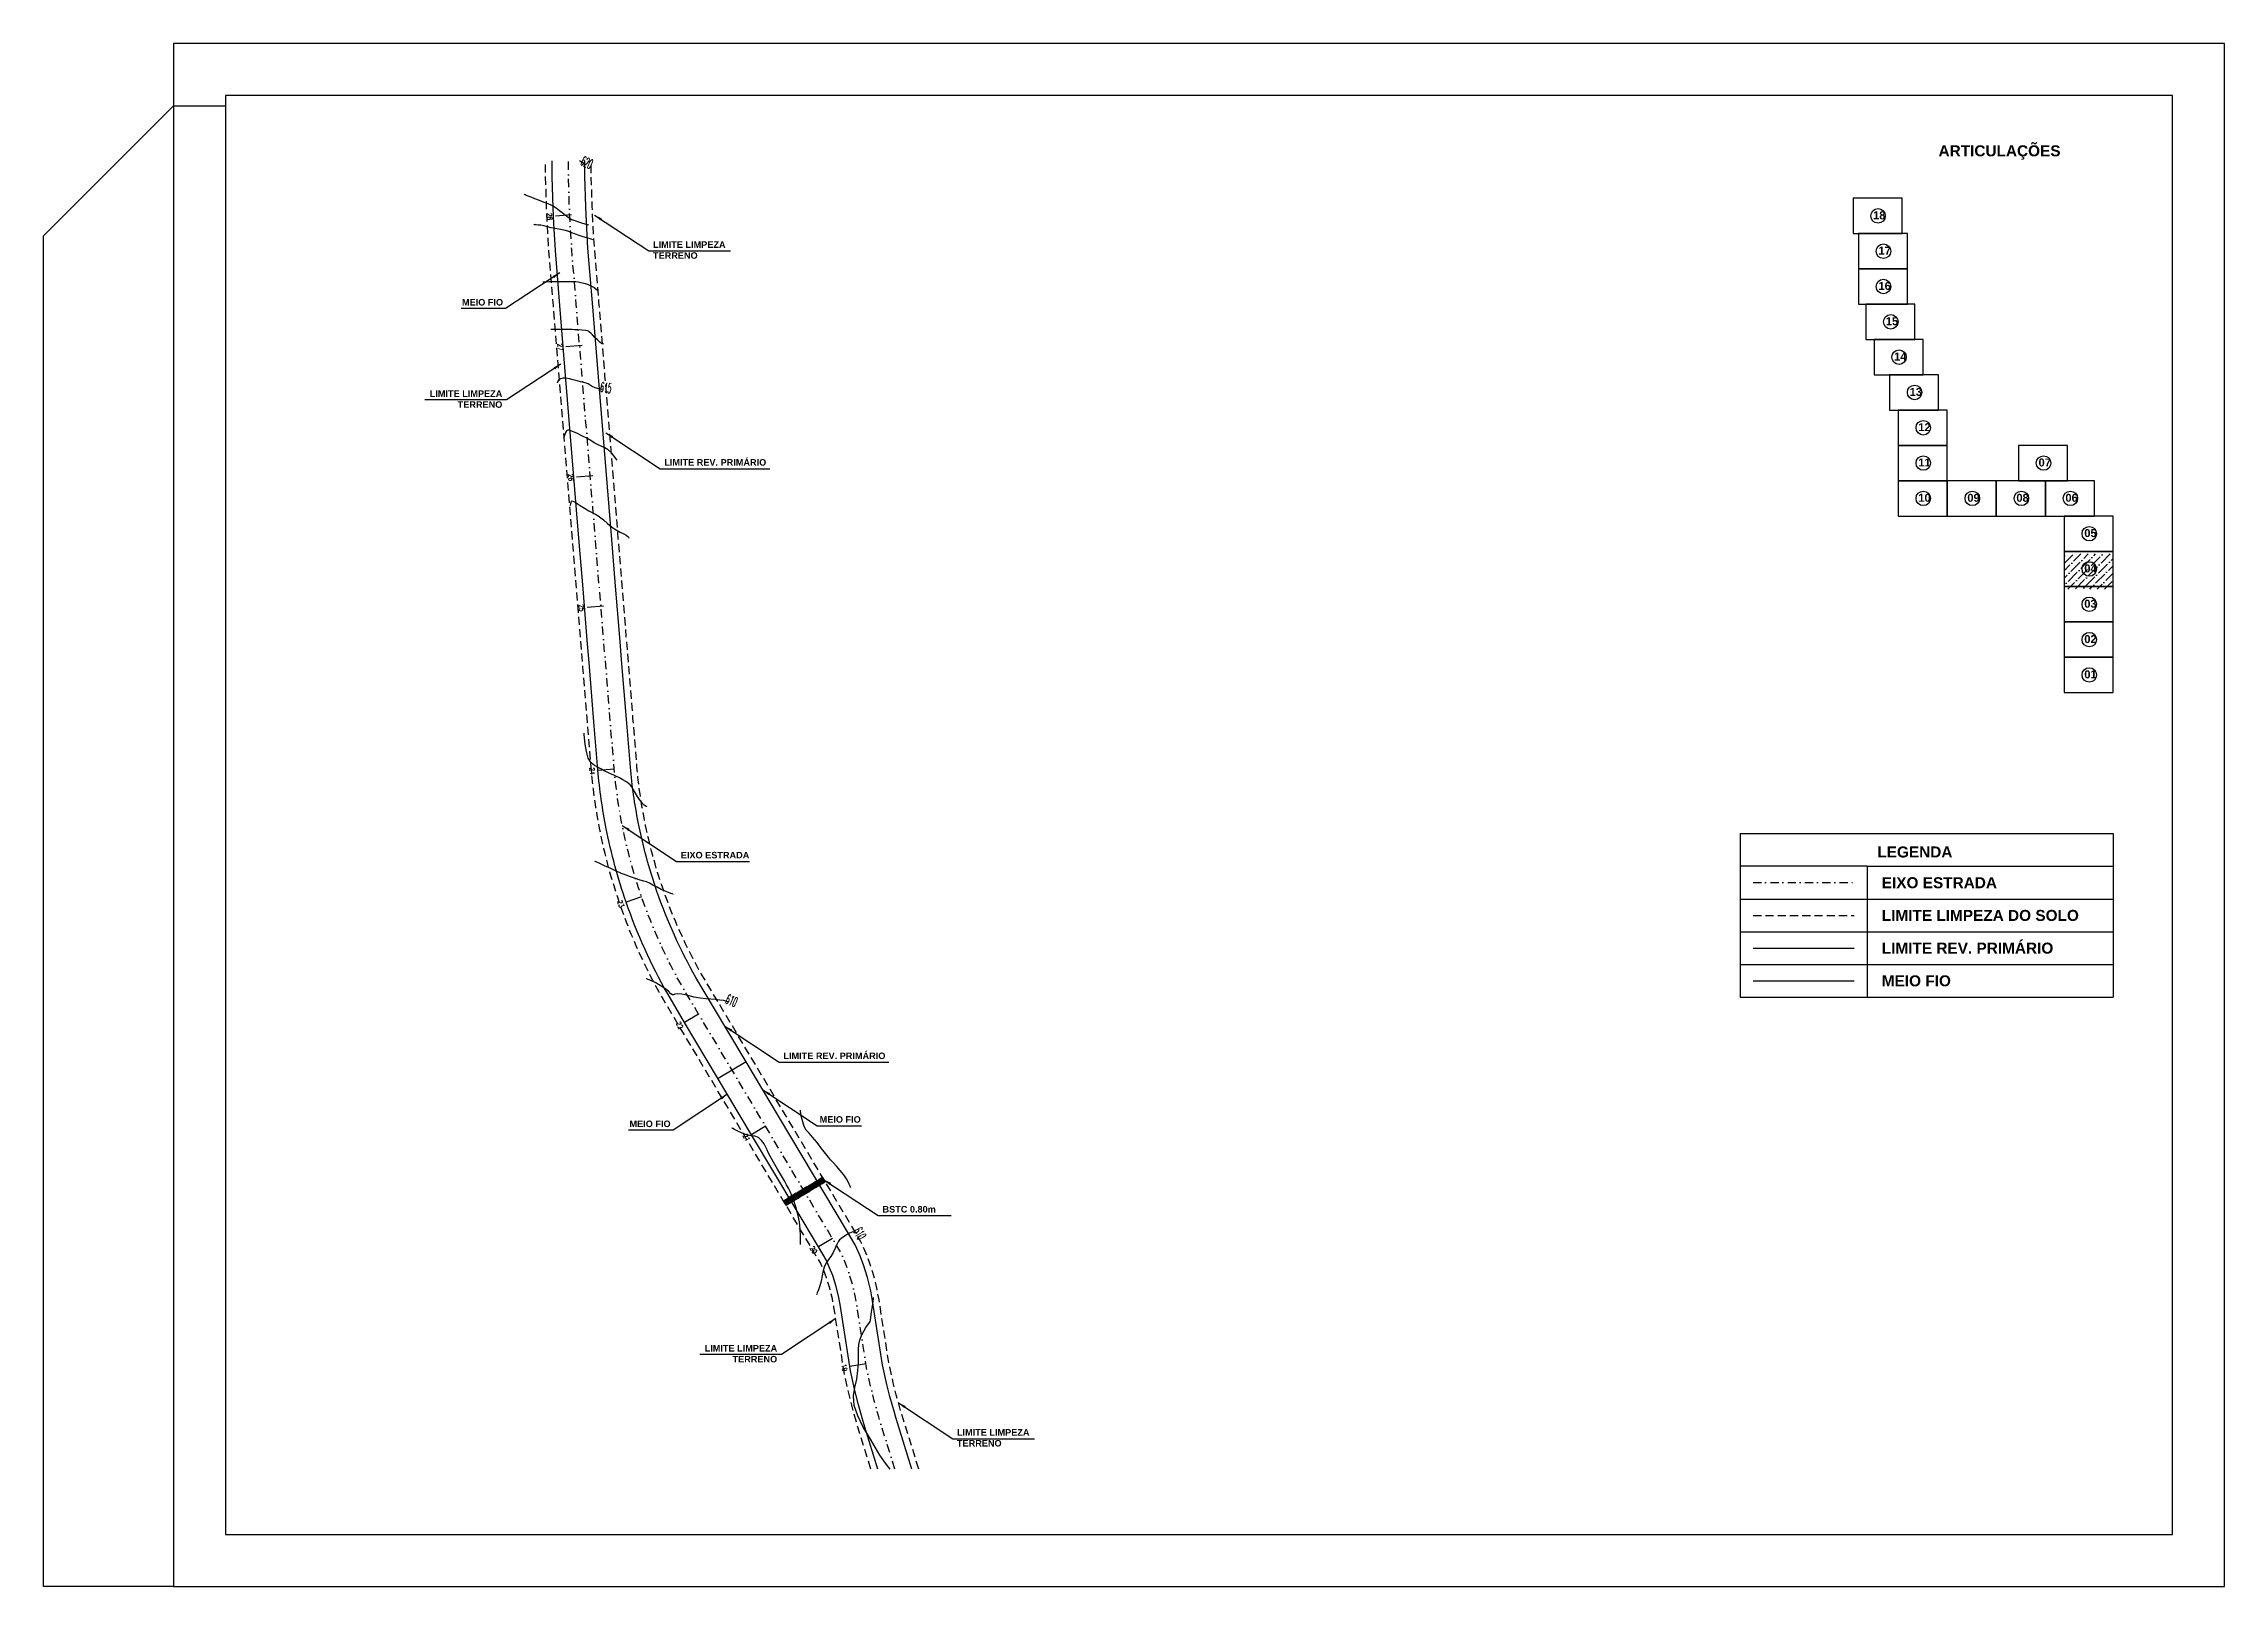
# Model space of a CAD drawing. Header units: millimetres. Extents: x 276147 to 291056, y 9594849 to 9609891.
# Drawn here: x 285743 to 286076.5, y 9595675 to 9595910.9 of the extents above; entities that cross this region are included whole.
import ezdxf
from ezdxf.enums import TextEntityAlignment as Align

# ---------------------------------------------------------------- set-up
doc = ezdxf.new("R2010")
doc.units = ezdxf.units.MM
doc.header["$LTSCALE"] = 10
for name, pattern in [('CONTINUO', [0]), ('DASHDOTX2', [50.8, 25.4, -12.7, 0, -12.7]), ('HIDDEN', [0.375, 0.25, -0.125])]:
    doc.linetypes.add(name, pattern=pattern)
for name, color, linetype in [('500-dim1', 6, 'Continuous'), ('CURVAS', 7, 'CONTINUO'), ('Curvas mestras', 30, 'Continuous'), ('Curvas simples', 9, 'Continuous'), ('Curvas texto', 2, 'Continuous'), ('TG', 7, 'CONTINUO'), ('Top_malha_coord', 8, 'Continuous')]:
    doc.layers.add(name, color=color, linetype=linetype)
doc.styles.add('r80', font='romans.shx')
doc.styles.add('ROMAND', font='romand', dxfattribs={"height": 0.2})
doc.styles.add('SIMPLEX', font='simplex', dxfattribs={"height": 0.2})
doc.styles.add('T7', font='arial.ttf')
doc.dimstyles.new('cadnorma_dim1', dxfattribs={"dimscale": 0, "dimtxt": 2, "dimasz": 1.199999999999999, "dimexe": 1, "dimexo": 2.5, "dimgap": 0.6, "dimtad": 1, "dimzin": 4, "dimdsep": 46, "dimtxsty": 'r80', "dimblk": 'ARCHTICK', "dimblk1": 'ARCHTICK', "dimblk2": 'ARCHTICK', "dimcen": -1, "dimdle": 1, "dimclrd": 1, "dimclre": 1, "dimclrt": 2, "dimaunit": 1, "dimazin": 0, "dimtfac": 1, "dimtix": 1, "dimtmove": 2, "dimatfit": 0, "dimfxl": 1, "dimarcsym": 0})

# ---------------------------------------------------------------- blocks, each defined once
blk = doc.blocks.new('_ArchTick')
at = {"color": 0, "linetype": 'ByBlock', "const_width": 0.15}
blk.add_lwpolyline([(-0.5, -0.5), (0.5, 0.5)], dxfattribs=at)
blk = doc.blocks.new('ASDF')
at = {"layer": 'Top_malha_coord', "color": 7}
for points in [[(288117.2770572668, 9595425.095165152), (288124.7770572668, 9595425.095165152), (288124.7770572668, 9595430.494073676), (288117.2770572668, 9595430.494073676)], [(288118.1013027223, 9595419.696256628), (288125.6013027224, 9595419.696256628), (288125.6013027224, 9595425.095165152), (288118.1013027223, 9595425.095165152)], [(288118.1013027223, 9595414.297348104), (288125.6013027224, 9595414.297348104), (288125.6013027224, 9595419.696256628), (288118.1013027223, 9595419.696256628)], [(288119.2235212072, 9595408.89843958), (288126.7235212072, 9595408.89843958), (288126.7235212072, 9595414.297348104), (288119.2235212072, 9595414.297348104)], [(288120.4897937645, 9595403.499531057), (288127.9897937645, 9595403.499531057), (288127.9897937645, 9595408.89843958), (288120.4897937645, 9595408.89843958)], [(288122.8676055573, 9595398.100622533), (288130.3676055573, 9595398.100622533), (288130.3676055573, 9595403.499531057), (288122.8676055573, 9595403.499531057)], [(288124.19609628, 9595392.701714007), (288131.69609628, 9595392.701714007), (288131.69609628, 9595398.100622533), (288124.19609628, 9595398.100622533)], [(288124.19609628, 9595387.302805483), (288131.69609628, 9595387.302805483), (288131.69609628, 9595392.701714007), (288124.19609628, 9595392.701714007)], [(288142.5888804331, 9595387.302805483), (288150.0888804331, 9595387.302805483), (288150.0888804331, 9595392.701714007), (288142.5888804331, 9595392.701714007)], [(288124.19609628, 9595381.90389696), (288131.69609628, 9595381.90389696), (288131.69609628, 9595387.302805483), (288124.19609628, 9595387.302805483)], [(288131.69609628, 9595381.90389696), (288139.19609628, 9595381.90389696), (288139.19609628, 9595387.302805483), (288131.69609628, 9595387.302805483)], [(288139.19609628, 9595381.90389696), (288146.69609628, 9595381.90389696), (288146.69609628, 9595387.302805483), (288139.19609628, 9595387.302805483)], [(288146.69609628, 9595381.90389696), (288154.19609628, 9595381.90389696), (288154.19609628, 9595387.302805483), (288146.69609628, 9595387.302805483)], [(288149.5854278603, 9595376.504988436), (288157.0854278603, 9595376.504988436), (288157.0854278603, 9595381.90389696), (288149.5854278603, 9595381.90389696)], [(288149.5854278603, 9595371.106079912), (288157.0854278603, 9595371.106079912), (288157.0854278603, 9595376.504988436), (288149.5854278603, 9595376.504988436)], [(288149.5854278603, 9595365.707171388), (288157.0854278603, 9595365.707171388), (288157.0854278603, 9595371.106079912), (288149.5854278603, 9595371.106079912)], [(288149.5854278603, 9595360.308262864), (288157.0854278603, 9595360.308262864), (288157.0854278603, 9595365.707171388), (288149.5854278603, 9595365.707171388)], [(288149.5854278603, 9595354.90935434), (288157.0854278603, 9595354.90935434), (288157.0854278603, 9595360.308262864), (288149.5854278603, 9595360.308262864)]]:
    blk.add_lwpolyline(points, close=True, dxfattribs=at)
for centre in [(288121.1075160061, 9595427.794619417), (288121.9317614617, 9595422.39571089), (288121.9317614617, 9595416.996802364), (288123.0539799466, 9595411.59789384), (288124.3202525039, 9595406.19898532), (288126.6980642967, 9595400.800076792), (288128.0265550194, 9595395.401168272), (288128.0265550194, 9595390.002259746), (288146.4193391725, 9595390.002259746), (288128.0265550194, 9595384.603351222), (288135.5265550194, 9595384.603351222), (288143.0265550194, 9595384.603351222), (288150.5265550194, 9595384.603351222), (288153.4158865996, 9595379.204442697), (288153.4158865996, 9595373.805534175), (288153.4158865996, 9595368.406625653), (288153.4158865996, 9595363.007717127), (288153.4158865996, 9595357.608808603)]:
    blk.add_circle(centre, 1.10921345708195, dxfattribs=at)
at = {"layer": 'Top_malha_coord', "color": 7, "char_height": 1.216883596980453, "attachment_point": 1, "style": 'T7'}
for s, insert in [('{\\fArial|b1|i0|c0|p34;18}', (288120.3443937709, 9595428.492702857)), ('{\\fArial|b1|i0|c0|p34;17}', (288121.1686392266, 9595423.093794333)), ('{\\fArial|b1|i0|c0|p34;16}', (288121.1686392266, 9595417.694885807)), ('{\\fArial|b1|i0|c0|p34;15}', (288122.2908577114, 9595412.295977283)), ('{\\fArial|b1|i0|c0|p34;14}', (288123.5571302687, 9595406.89706876)), ('{\\fArial|b1|i0|c0|p34;13}', (288125.9349420615, 9595401.498160236)), ('{\\fArial|b1|i0|c0|p34;12}', (288127.2634327842, 9595396.099251712)), ('{\\fArial|b1|i0|c0|p34;11}', (288127.2634327842, 9595390.700343188)), ('{\\fArial|b1|i0|c0|p34;07}', (288145.6562169372, 9595390.700343188)), ('{\\fArial|b1|i0|c0|p34;10}', (288127.2634327842, 9595385.301434664)), ('{\\fArial|b1|i0|c0|p34;09}', (288134.7634327842, 9595385.301434664)), ('{\\fArial|b1|i0|c0|p34;08}', (288142.2634327842, 9595385.301434664)), ('{\\fArial|b1|i0|c0|p34;06}', (288149.7634327842, 9595385.301434664)), ('{\\fArial|b1|i0|c0|p34;05}', (288152.6527643644, 9595379.902526142)), ('{\\fArial|b1|i0|c0|p34;04}', (288152.6527643644, 9595374.503617616)), ('{\\fArial|b1|i0|c0|p34;03}', (288152.6527643644, 9595369.104709093)), ('{\\fArial|b1|i0|c0|p34;02}', (288152.6527643644, 9595363.705800567)), ('{\\fArial|b1|i0|c0|p34;01}', (288152.6527643644, 9595358.306892043))]:
    blk.add_mtext_dynamic_manual_height_columns(s, width=9.05984542533406, gutter_width=12.5, heights=[0], dxfattribs=dict(at, insert=insert))

msp = doc.modelspace()

# ---------------------------------------------------------------- hatches: boundary and pattern name
at = {"layer": 'Top_malha_coord'}
h = msp.add_hatch(dxfattribs=at)
h.set_pattern_fill('ANSI36', color=8, scale=0.25)
h.set_pattern_definition([(45, (-2097.550440302643, 472.5667701140046), (0.4209495056751168, 1.54348152080876), [1.984375, -0.396875, 0, -0.396875])])
h.paths.add_polyline_path([(286059.5349875575, 9595832.875032978), (286052.0349875576, 9595832.875032978), (286052.0349875576, 9595827.476124454), (286059.5349875575, 9595827.476124454)])
h.paths.add_polyline_path([(286056.9746597541, 9595830.175578717, -1), (286054.7562328399, 9595830.175578717, -1)], flags=0)
h.paths.add_polyline_path([(286054.7267170852, 9595828.987326572), (286057.2260598618, 9595828.987326572), (286057.2260598618, 9595831.494970053), (286054.7267170852, 9595831.494970053)], flags=24)
h = msp.add_hatch(dxfattribs=at)
h.set_pattern_fill('ANSI36', scale=0.05)
h.set_pattern_definition([(45, (0, -15), (0.08418990113502337, 0.3086963041617522), [0.396875, -0.079375, 0, -0.079375])])
h.paths.add_polyline_path([(285856.5300884045, 9595733.268364448), (285856.1206128716, 9595733.955077354), (285862.1140652318, 9595737.545197384), (285862.5230563008, 9595736.859296953)])

# ---------------------------------------------------------------- linework, layer by layer
at = {"color": 8, "linetype": 'HIDDEN', "ltscale": 0.5}
msp.add_line((286004.4542974219, 9595777.616659164), (286019.8968725264, 9595777.616659164), dxfattribs=at)
at = {"color": 8, "linetype": 'HIDDEN', "ltscale": 0.5, "extrusion": (-0.0710087131260717, -0.0024250461213777, 0.9974727474028996), "flags": 128}
for points, elevation in [([(-9580344.88699653, 611680.7797094367), (-9580351.06410273, 611679.0776109536), (-9580351.940540139, 611678.8474245837), (-9580354.521286849, 611678.217479504), (-9580356.572422717, 611677.7836548586), (-9580359.827041754, 611677.1761560044), (-9580369.769294888, 611675.9638108514), (-9580371.079449609, 611675.7695456581), (-9580372.730148638, 611675.4236647942), (-9580374.343676174, 611674.9713930107), (-9580375.517656783, 611674.5670039254), (-9580376.647501543, 611674.1109875723), (-9580378.611454898, 611673.0262779582), (-9580396.118674815, 611663.3568805722), (-9580413.62589681, 611653.6874863252), (-9580418.070556978, 611651.2326553635, -0.0458766552068852), (-9580432.50647134, 611645.2736869088, -0.0345197727008055), (-9580443.956670651, 611642.5832727356, -0.0269527986705339), (-9580453.091229837, 611641.5940360676), (-9580460.46983636, 611641.2426301774), (-9580468.944321131, 611640.8390327132), (-9580472.987530816, 611640.64647375), (-9580480.867028266, 611640.2712136091), (-9580487.985311603, 611639.9322052575), (-9580492.96488849, 611639.695052834), (-9580512.942245191, 611638.7436307715), (-9580524.269269703, 611638.2041812106), (-9580532.70058007, 611637.8026399296), (-9580536.833784476, 611637.6926611704), (-9580539.256325485, 611637.6639897793), (-9580544.025302403, 611637.6880232003), (-9580546.46912328, 611637.7582617135)], -43396.59067126695), ([(-9580344.637310222, 611688.1093946013), (-9580352.883022511, 611685.8372933663), (-9580353.659715042, 611685.6333038587), (-9580356.075865604, 611685.0435357293), (-9580357.93907111, 611684.6494592192), (-9580360.893963166, 611684.0979066354), (-9580370.706454208, 611682.9013845001), (-9580372.311677286, 611682.6633675947), (-9580374.394431323, 611682.2269556556), (-9580376.429978963, 611681.656391632), (-9580377.969146632, 611681.1262102973), (-9580379.660622673, 611680.4435140949), (-9580381.995744608, 611679.1538046356), (-9580399.502963914, 611669.4844075798), (-9580417.010184757, 611659.8150139689), (-9580421.387740403, 611657.3972455236, -0.0456415959049977), (-9580434.573724646, 611651.9614715741, -0.0345197727042041), (-9580445.084115291, 611649.4918810321, -0.0268828100634898), (-9580453.447059732, 611648.5850236649), (-9580460.802833699, 611648.2347051755), (-9580469.2773188, 611647.8311076951), (-9580473.320530279, 611647.6385486458), (-9580481.20002502, 611647.2632886335), (-9580488.318309272, 611646.9242802396), (-9580493.297886163, 611646.6871278158), (-9580513.27524292, 611645.7357057504), (-9580524.602267295, 611645.1962561968), (-9580532.960204616, 611644.7982093068), (-9580536.96830943, 611644.691559272), (-9580539.280109521, 611644.6641985278), (-9580543.907094762, 611644.687516378), (-9580546.230802592, 611644.7543026896)], -43396.5906712669)]:
    msp.add_lwpolyline(points, format="xyb", dxfattribs=dict(at, elevation=elevation))
at = {"layer": '500-dim1', "ltscale": 0.1}
for points in [[(285762.8124201144, 9595675.018156448), (286076.5308316656, 9595675.018156448), (286076.5308316656, 9595910.902632983), (285762.8124201144, 9595910.902632983)], [(285770.7546583815, 9595682.960394716), (286068.5885933985, 9595682.960394716), (286068.5885933985, 9595902.960394716), (285770.7546583815, 9595902.960394716)]]:
    msp.add_lwpolyline(points, close=True, dxfattribs=at)
msp.add_lwpolyline([(285762.8124201144, 9595675.018156448), (285742.9568244466, 9595675.018156448), (285742.9568244466, 9595881.516351392), (285762.8124201144, 9595901.37194706), (285770.7546583815, 9595901.37194706)], dxfattribs=at)
at = {"layer": 'CURVAS', "color": 2, "linetype": 'CONTINUO'}
for points, elevation in [([(285826.0193626758, 9595892.318768755), (285826.0193626758, 9595892.318768755)], 184.0002069068141), ([(285829.3493269811, 9595857.858525977), (285829.3493269811, 9595857.858525977)], 179.0002069068141), ([(285848.2551738723, 9595764.154561484), (285848.2551738723, 9595764.154561484)], 174.0002069068141), ([(285867.5741226383, 9595728.600932786), (285867.5741226383, 9595728.600932786)], 174.0002069068141)]:
    msp.add_lwpolyline(points, dxfattribs=dict(at, elevation=elevation))
at = {"layer": 'Curvas mestras', "linetype": 'CONTINUO'}
for points, elevation in [([(285825.7551513327, 9595892.444918534), (285825.484532442, 9595892.600674324), (285825.054225606, 9595892.883299407), (285824.9460886203, 9595892.960394716)], 184.0002069068141), ([(285828.474586702, 9595857.994669203), (285827.8719899003, 9595858.113757476), (285827.3001373593, 9595858.27630987), (285826.8671818299, 9595858.477750408), (285826.5388527418, 9595858.685853433), (285826.2452782219, 9595858.861480847), (285825.9247574327, 9595858.979570424), (285825.5482964158, 9595859.071368864), (285825.0950797487, 9595859.182202924), (285824.5557816271, 9595859.342093004), (285823.9670593006, 9595859.519856507), (285823.377064932, 9595859.669006914), (285822.8310213409, 9595859.750285596), (285822.3624429028, 9595859.753353585), (285822.0019148668, 9595859.67510178), (285821.7688590857, 9595859.522196308), (285821.6380447122, 9595859.340403063), (285821.5730756235, 9595859.185264373), (285821.5419877666, 9595859.098500453), (285821.5305353348, 9595859.06653416), (285821.5288987358, 9595859.061967896)], 179.0002069068141), ([(285847.8314942337, 9595764.334032673), (285847.4709652984, 9595764.457623864), (285846.9943913448, 9595764.574819263), (285846.4083149113, 9595764.66350049), (285845.7351832437, 9595764.731231406), (285845.0014218402, 9595764.7929947), (285844.2255597912, 9595764.865028074), (285843.3945468485, 9595764.968591597), (285842.4874353643, 9595765.126200456), (285841.512350686, 9595765.34133781), (285840.5937016365, 9595765.541363603), (285839.8849662762, 9595765.63460816), (285839.487598234, 9595765.569568504), (285839.2949503219, 9595765.45540772), (285839.1483442868, 9595765.441459328), (285838.9106631801, 9595765.638566507), (285838.5310101926, 9595766.00361186), (285837.980046494, 9595766.454994053), (285837.2599402523, 9595766.91588718), (285836.4988996346, 9595767.3285849), (285835.856639355, 9595767.64016138), (285835.4528551731, 9595767.814842492), (285835.2471676928, 9595767.885457817), (285835.1591757982, 9595767.901990948), (285835.1198071082, 9595767.90632018), (285835.1053034997, 9595767.907914774), (285835.1032309412, 9595767.908142207)], 174.0002069068141), ([(285867.3624674045, 9595728.978068303), (285867.1345828828, 9595729.16750214), (285866.7576129959, 9595729.209488202), (285866.2159820936, 9595729.01601449), (285865.6133516713, 9595728.669870572), (285865.0831930913, 9595728.296547104), (285864.7220725655, 9595727.984567143), (285864.4789476567, 9595727.674573053), (285864.2658664762, 9595727.270237034), (285864.0114668571, 9595726.710198415), (285863.7107147194, 9595726.072959263), (285863.3751638244, 9595725.471989956), (285863.0209829001, 9595724.9825919), (285862.6828180706, 9595724.527403768), (285862.3999326325, 9595723.990897037), (285862.1967681633, 9595723.292522788), (285862.0384802519, 9595722.491649447), (285861.875398683, 9595721.682624506), (285861.6740442247, 9595720.951363152), (285861.4656853429, 9595720.350050157), (285861.2977772919, 9595719.922436433), (285861.2049850545, 9595719.692903427), (285861.1707987479, 9595719.608339023), (285861.1659148012, 9595719.596257985)], 174.0002069068141)]:
    msp.add_lwpolyline(points, dxfattribs=dict(at, elevation=elevation))
at = {"layer": 'Curvas simples', "linetype": 'CONTINUO'}
for points, elevation in [([(285826.3494166859, 9595883.123127216), (285825.4249143802, 9595883.420398906), (285824.8146786309, 9595883.616428912), (285824.2877402846, 9595883.785311857), (285823.9750699311, 9595883.885639777), (285823.8196869265, 9595883.939993612), (285823.7176243331, 9595883.98695386), (285823.5754786253, 9595884.065846207), (285823.3421025969, 9595884.218964644), (285822.9769145494, 9595884.489349118), (285822.464394241, 9595884.894757237), (285821.8892670389, 9595885.351815268), (285821.3613211956, 9595885.751871012), (285820.9519839649, 9595886.018240552), (285820.5792208056, 9595886.202125072), (285820.1226383839, 9595886.38669582), (285819.5009497764, 9595886.63331188), (285818.789304775, 9595886.916065386), (285818.1019645537, 9595887.18723576), (285817.5333890229, 9595887.408281237), (285817.0988429665, 9595887.577383237), (285816.7937917855, 9595887.70190076), (285816.6085215268, 9595887.789130956), (285816.5126001665, 9595887.846117547), (285816.4704144482, 9595887.879843604), (285816.4512825968, 9595887.897028057), (285816.4442345824, 9595887.903359957), (285816.4432278807, 9595887.90426464)], 183.0002069068141), ([(285826.9693223933, 9595880.926221907), (285826.6923502684, 9595881.014672576), (285826.4281996303, 9595881.09529346), (285826.0339094006, 9595881.21035282), (285825.5013552681, 9595881.36247251), (285824.8944049998, 9595881.545989687), (285824.2949247959, 9595881.753169546), (285823.7641521062, 9595881.97267032), (285823.2807921498, 9595882.178721292), (285822.8029197327, 9595882.341947984), (285822.2964344405, 9595882.445337234), (285821.7585338613, 9595882.52132928), (285821.1942386996, 9595882.614728866), (285820.6120061191, 9595882.755655663), (285820.0340366732, 9595882.91549433), (285819.4859695789, 9595883.050946208), (285818.9933722034, 9595883.130347276), (285818.581538105, 9595883.168567484), (285818.2756899871, 9595883.1921113), (285818.0904407828, 9595883.221617768), (285817.9979565212, 9595883.25425706), (285817.9597952323, 9595883.281331703), (285817.9430360562, 9595883.296385873), (285817.9368609019, 9595883.301932333), (285817.9359786439, 9595883.302723832)], 182.0002069068141), ([(285827.7641831085, 9595873.04147508), (285827.4181411346, 9595873.365170533), (285827.1150828636, 9595873.598174313), (285826.7008555823, 9595873.838899242), (285826.1841745934, 9595874.05025441), (285825.6338204321, 9595874.220451193), (285825.13359232, 9595874.344025277), (285824.7377297281, 9595874.41920552), (285824.3822501559, 9595874.458983572), (285823.9736117866, 9595874.480048232), (285823.4415196351, 9595874.495684452), (285822.8086623539, 9595874.505583303), (285822.1209697873, 9595874.50603565), (285821.4263215801, 9595874.49518556), (285820.7803804531, 9595874.478589663), (285820.2407550589, 9595874.463659227), (285819.8504454378, 9595874.456026556), (285819.5940177036, 9595874.454222148), (285819.4414259245, 9595874.455002956), (285819.3635339533, 9595874.455700522), (285819.3348371374, 9595874.455957653), (285819.3307378456, 9595874.45599407)], 181.0002069068141), ([(285828.6344019198, 9595864.95913424), (285828.4741791879, 9595864.991407083), (285828.3107385834, 9595865.072592717), (285828.0517339023, 9595865.26506432), (285827.6891730927, 9595865.596400997), (285827.2850886521, 9595865.995386476), (285826.9190172812, 9595866.366106367), (285826.6527456495, 9595866.633142244), (285826.4770481527, 9595866.803058878), (285826.3649474937, 9595866.90292022), (285826.2777710977, 9595866.958711997), (285826.1300806132, 9595866.992118483), (285825.8247445073, 9595867.023746507), (285825.3080872587, 9595867.068539888), (285824.7002591755, 9595867.118779063), (285824.1648680201, 9595867.161076268), (285823.8250733643, 9595867.185368262), (285823.6422491349, 9595867.194863005), (285823.5373230545, 9595867.196092747), (285823.4292985742, 9595867.19480812), (285823.2294812653, 9595867.19364434), (285822.8472538561, 9595867.194458866), (285822.2391820401, 9595867.198435873), (285821.5505556549, 9595867.204060227), (285820.9738489327, 9595867.209147403), (285820.6525447877, 9595867.21202357), (285820.534169761, 9595867.213083932), (285820.5172591848, 9595867.213235397)], 180.0002069068141), ([(285830.6900319276, 9595847.23087463), (285830.201233707, 9595847.892659886), (285829.8103719117, 9595848.347650593), (285829.333454745, 9595848.777657544), (285828.799399332, 9595849.101727365), (285828.242975134, 9595849.3536689), (285827.7004148975, 9595849.595978772), (285827.1901723669, 9595849.879341617), (285826.659597016, 9595850.207181787), (285826.0382591012, 9595850.57110966), (285825.2903899439, 9595850.95571976), (285824.518850847, 9595851.317559842), (285823.8611648479, 9595851.606158717), (285823.4184370389, 9595851.777531724), (285823.1461046383, 9595851.81362078), (285822.9631912395, 9595851.70284782), (285822.8045700552, 9595851.45225156), (285822.6685253774, 9595851.143333407), (285822.5691914596, 9595850.876205487), (285822.5155211883, 9595850.726416327), (285822.4957487684, 9595850.671230284), (285822.4929238377, 9595850.663346453)], 178.0002069068141), ([(285823.5533459867, 9595840.25816304), (285823.5923039421, 9595840.569075067), (285823.6352191806, 9595840.766381333), (285823.7074255998, 9595840.920576433), (285823.8269497006, 9595840.972315587), (285824.0467190029, 9595840.895204488), (285824.4283858997, 9595840.671082975), (285825.0042361706, 9595840.301533027), (285825.6890866064, 9595839.867100356), (285826.368389153, 9595839.468070624), (285826.9564636113, 9595839.170413312), (285827.4831098067, 9595838.902838336), (285828.0069933222, 9595838.559738673), (285828.575706896, 9595838.070760382), (285829.1925378848, 9595837.506553333), (285829.8496967148, 9595836.973019924), (285830.5288234689, 9595836.552170223), (285831.1692726764, 9595836.230434338), (285831.6998244383, 9595835.970349504), (285832.0678575519, 9595835.743160544), (285832.2951267516, 9595835.554926632), (285832.4219802805, 9595835.420413092), (285832.4853821191, 9595835.348121747), (285832.5087406636, 9595835.321487354), (285832.5120772811, 9595835.31768348)], 177.0002069068141), ([(285835.224483505, 9595794.296607066), (285835.1860738681, 9595794.274522908), (285835.1453360413, 9595794.271163356), (285835.0787238242, 9595794.291188205), (285834.9782953035, 9595794.350398447), (285834.8348696927, 9595794.466965642), (285834.638955904, 9595794.659655567), (285834.3865282136, 9595794.943275018), (285834.0954227688, 9595795.316807887), (285833.7889399776, 9595795.77527822), (285833.4873785631, 9595796.301353952), (285833.1990263328, 9595796.82826806), (285832.929169409, 9595797.276897438), (285832.6735764552, 9595797.593963487), (285832.3899457216, 9595797.829578793), (285832.0264570046, 9595798.059700556), (285831.5524146218, 9595798.338993823), (285831.0216171249, 9595798.63694734), (285830.5089875861, 9595798.901757684), (285830.0684862366, 9595799.098703152), (285829.6702331874, 9595799.261399668), (285829.263385925, 9595799.44054686), (285828.8076948543, 9595799.673817867), (285828.305275437, 9595799.946774533), (285827.7688318585, 9595800.23195066), (285827.2181924936, 9595800.529991616), (285826.7016672137, 9595800.953996688), (285826.2746869888, 9595801.645176087), (285825.9780999235, 9595802.671026744), (285825.7944152505, 9595803.804198464), (285825.6915595567, 9595804.743629808), (285825.6400955982, 9595805.265922392), (285825.6211356445, 9595805.458346723), (285825.6184270329, 9595805.485835483)], 176.0002069068141), ([(285839.2759424707, 9595780.899683775), (285839.2247300049, 9595780.876659503), (285839.1257130311, 9595780.887494303), (285838.9069505665, 9595780.95004694), (285838.5306684662, 9595781.088103568), (285838.0233494971, 9595781.301168086), (285837.4275427058, 9595781.582669605), (285836.7889780424, 9595781.917189432), (285836.1661305012, 9595782.253911337), (285835.6206563044, 9595782.533174256), (285835.1833037241, 9595782.717064528), (285834.7611794707, 9595782.85467921), (285834.2304826305, 9595783.016865732), (285833.5166517106, 9595783.2519879), (285832.742081388, 9595783.518461093), (285832.0784064304, 9595783.752213983), (285831.65478275, 9595783.90448219), (285831.4304500952, 9595783.98771309), (285831.3221661596, 9595784.02965935), (285831.2352863735, 9595784.065146817), (285831.0295420006, 9595784.157284623), (285830.5532592759, 9595784.376257403), (285829.7274899216, 9595784.758469654), (285828.7641825111, 9595785.205213893), (285827.9480104373, 9595785.584005594), (285827.4922121506, 9595785.795577897), (285827.3242863497, 9595785.873525493), (285827.3002967921, 9595785.884660738)], 175.0002069068141), ([(285866.4192277951, 9595736.021753907), (285866.3495919081, 9595736.158856656), (285866.2790777051, 9595736.3036191), (285866.1680208597, 9595736.539511703), (285866.0009256754, 9595736.888061702), (285865.7426019917, 9595737.350465994), (285865.3529392123, 9595737.922835784), (285864.8182441472, 9595738.585216172), (285864.2305005457, 9595739.253372047), (285863.708111442, 9595739.827000987), (285863.3269926385, 9595740.250421828), (285862.9931035066, 9595740.646434177), (285862.5699170703, 9595741.182457805), (285861.964740102, 9595741.965836566), (285861.2602268412, 9595742.863614388), (285860.5828652751, 9595743.682759296), (285860.0339964501, 9595744.289056296), (285859.6143694532, 9595744.783556737), (285859.2995813527, 9595745.326128524), (285859.0676050259, 9595746.021188524), (285858.9059045679, 9595746.751340805), (285858.8043159068, 9595747.343738843), (285858.7515940036, 9595747.671596967), (285858.7321694818, 9595747.792387033), (285858.7293950869, 9595747.80964241)], 173.0002069068141), ([(285858.7149014786, 9595727.285502436), (285858.7338170158, 9595728.60435512), (285858.7008331873, 9595729.609847797), (285858.5794345831, 9595730.753872152), (285858.3397835291, 9595731.9215512), (285858.0249076917, 9595733.02669311), (285857.6960457806, 9595733.990272632), (285857.4012534072, 9595734.75759016), (285857.1358350572, 9595735.371224487), (285856.881909137, 9595735.898080392), (285856.6149823534, 9595736.410913307), (285856.2841129439, 9595737.005893596), (285855.8317488766, 9595737.785046156), (285855.2344033796, 9595738.796105107), (285854.6048571352, 9595739.869635737), (285854.0899546408, 9595740.781917723), (285853.7901848099, 9595741.377668006), (285853.6206031266, 9595741.77537984), (285853.4499068347, 9595742.161987044), (285853.1722839636, 9595742.66899314), (285852.7838827193, 9595743.206171757), (285852.3063430866, 9595743.627866147), (285851.7586387757, 9595743.836736893), (285851.1490892017, 9595743.928720953), (285850.48334783, 9595744.048075603), (285849.7831504057, 9595744.297357865), (285849.1345681907, 9595744.612327004), (285848.6397521808, 9595744.887046333), (285848.369614008, 9595745.041355353), (285848.2700886264, 9595745.098206555), (285848.255871629, 9595745.106328633)], 173.0002069068141), ([(285872.4375479697, 9595692.960394716), (285872.2602234406, 9595693.170375695), (285871.5814524061, 9595694.059838612), (285870.8911884591, 9595695.095649356), (285870.1383011812, 9595696.323165223), (285869.2856138468, 9595697.755665336), (285868.3393462376, 9595699.379724773), (285867.4793137604, 9595701.075107545), (285866.9287319617, 9595702.694879267), (285866.8355081278, 9595704.132013453), (285867.046313807, 9595705.439136572), (285867.3325153788, 9595706.708783673), (285867.5117246391, 9595708.0013814), (285867.5865534151, 9595709.248906735), (285867.6058577405, 9595710.351226408), (285867.6184422817, 9595711.240783384), (285867.6728853631, 9595711.980328003), (285867.8177109585, 9595712.665187193), (285868.0811090303, 9595713.362146417), (285868.4099288798, 9595714.02381076), (285868.7306886684, 9595714.574242523), (285868.9840001064, 9595714.958517686), (285869.1668677624, 9595715.20576284), (285869.2903917411, 9595715.366118053), (285869.368943591, 9595715.503655484), (285869.4299921157, 9595715.738179527), (285869.5042735856, 9595716.203427143), (285869.612052705, 9595716.968896564), (285869.7316907904, 9595717.847131047), (285869.8310743916, 9595718.586433483), (285869.8863511932, 9595718.998762077), (285869.9067167739, 9595719.150671823), (285869.9096258584, 9595719.172373246)], 175.0002069068141)]:
    msp.add_lwpolyline(points, dxfattribs=dict(at, elevation=elevation))
at = {"layer": 'TG', "color": 1, "linetype": 'DASHDOTX2', "ltscale": 0.005}
msp.add_line((286004.4542974219, 9595782.616659166), (286019.8968725264, 9595782.616659166), dxfattribs=at)
at = {"layer": 'TG', "color": 8, "linetype": 'CONTINUO'}
msp.add_line((286004.4542974219, 9595772.616659164), (286019.8968725264, 9595772.616659164), dxfattribs=at)
at = {"layer": 'TG', "color": 4, "linetype": 'CONTINUO'}
msp.add_line((286004.4542974219, 9595767.616659164), (286019.8968725264, 9595767.616659164), dxfattribs=at)
at = {"layer": 'TG', "color": 4, "linetype": 'CONTINUO', "extrusion": (-0.0710087131260717, -0.0024250461213777, 0.9974727474028996), "elevation": -43396.590671267}
msp.add_lwpolyline([(-9580344.851327052, 611681.8268073362), (-9580351.323948411, 611680.0432798698), (-9580352.186136547, 611679.8168359089), (-9580354.743369516, 611679.1926303922), (-9580356.767658196, 611678.7644840524), (-9580359.979459096, 611678.1649775229), (-9580369.903174793, 611676.9548928014), (-9580371.255482137, 611676.7543773638), (-9580372.967903309, 611676.3955634887), (-9580374.641719436, 611675.926392814), (-9580375.867869606, 611675.5040334077), (-9580377.07794743, 611675.0156342176), (-9580379.094924856, 611673.9016389115), (-9580396.60214468, 611664.2322415732), (-9580414.109366506, 611654.5628474167), (-9580418.544613607, 611652.1132153969, -0.0458448772324943), (-9580432.801793234, 611646.229084719, -0.0345197726982428), (-9580444.11773417, 611643.5702167784, -0.0269433368706836), (-9580453.142003732, 611642.5927513888), (-9580460.517407412, 611642.2414980337), (-9580468.991892226, 611641.8379005681), (-9580473.035102163, 611641.6453415923), (-9580480.914599223, 611641.2700814697), (-9580488.032882703, 611640.9310731121), (-9580493.012459591, 611640.6939206889), (-9580512.989816291, 611639.7424986258), (-9580524.316840788, 611639.2030490658), (-9580532.737669291, 611638.8020069833), (-9580536.853002334, 611638.692503756), (-9580539.259723203, 611638.664019601), (-9580544.008415602, 611638.6879507967), (-9580546.435077474, 611638.7576961386)], format="xyb", dxfattribs=at)
at = {"layer": 'TG', "color": 1, "linetype": 'DASHDOTX2', "ltscale": 0.005, "extrusion": (-0.0710087131260717, -0.0024250461213777, 0.9974727474028996), "elevation": -43396.59067126689, "flags": 128}
msp.add_lwpolyline([(-9580344.762122575, 611684.4454562485), (-9580351.973562619, 611682.458347866), (-9580352.800127584, 611682.2412599261), (-9580355.29857621, 611681.6314033205), (-9580357.25574691, 611681.2174527434), (-9580360.36050245, 611680.6379270253), (-9580370.237874549, 611679.4334933797), (-9580371.695563437, 611679.2173523306), (-9580373.562289976, 611678.8262059299), (-9580375.386827566, 611678.3147880258), (-9580376.743401708, 611677.8475028157), (-9580378.154062109, 611677.2781465384), (-9580380.303599747, 611676.0909370001), (-9580397.810819356, 611666.4215397816), (-9580415.318040773, 611656.7521458509), (-9580419.729507852, 611654.315647778, -0.0457628980803069), (-9580433.540097987, 611648.6184749461, -0.0345197727024596), (-9580444.52039296, 611646.038472589, -0.0269187616342463), (-9580453.268968645, 611645.0904339593), (-9580460.636335023, 611644.7395633805), (-9580469.11081996, 611644.3359659078), (-9580473.154030547, 611644.1434069027), (-9580481.033526633, 611643.7681468251), (-9580488.151810437, 611643.4291384522), (-9580493.13138732, 611643.191986029), (-9580513.10874405, 611642.2405639649), (-9580524.435768498, 611641.701114407), (-9580532.830392338, 611641.3013203213), (-9580536.901046956, 611641.1930059254), (-9580539.268217498, 611641.1649898576), (-9580543.966198578, 611641.1886654928), (-9580546.34993245, 611641.2571770301)], format="xyb", dxfattribs=at)
at = {"layer": 'TG', "color": 8, "linetype": 'CONTINUO', "extrusion": (-0.0710087131260717, -0.0024250461213777, 0.9974727474028996), "elevation": -43396.59067126692}
msp.add_lwpolyline([(-9580407.773105014, 611663.7743494717), (-9580416.526715055, 611658.9396528768), (-9580420.914035719, 611656.5164911108, -0.0456770719318694), (-9580434.278402746, 611651.0060737649, -0.0345197727012791), (-9580444.923051767, 611648.5049369893, -0.0268933730705194), (-9580453.39616612, 611647.5863140454), (-9580460.755262645, 611647.235837318), (-9580469.229747701, 611646.8322398404), (-9580473.272958936, 611646.6396808036), (-9580481.15245405, 611646.2644207726), (-9580488.270738179, 611645.9254123849), (-9580493.250315068, 611645.688259961), (-9580513.227671813, 611644.7368378959), (-9580524.554696213, 611644.1973883413), (-9580532.923115397, 611643.7988422523), (-9580536.949091587, 611643.6917166862), (-9580539.276711803, 611643.6641687067), (-9580543.923981564, 611643.6875887816), (-9580546.264848402, 611643.7548682649)], format="xyb", dxfattribs=at)
at = {"layer": 'TG', "color": 3, "linetype": 'CONTINUO', "extrusion": (-0.0710087131260717, -0.0024250461213777, 0.9974727474028996)}
for points, elevation in [([(-9580538.083444787, 611641.4638398851), (-9580537.99417346, 611638.9654346938)], -43396.60279649746), ([(-9580518.105830802, 611642.4098944156), (-9580517.986903433, 611639.9127250931)], -43396.60279649745), ([(-9580498.128474072, 611643.3613162901), (-9580498.0095457, 611640.8641469154)], -43396.60279649747), ([(-9580478.151117338, 611644.3127381654), (-9580478.032188963, 611641.8155687896)], -43396.60279649746), ([(-9580453.17677428, 611645.0945851661), (-9580453.038724257, 611642.5983998638)], -43396.5906712669), ([(-9580433.540097987, 611648.6175792435), (-9580432.801792765, 611646.2290849878)], -43396.59067126687), ([(-9580415.318038844, 611656.7512466506), (-9580414.109364474, 611654.5628437159)], -43396.59067126687), ([(-9580407.773105014, 611663.77434947), (-9580405.355754733, 611659.3975430402)], -43396.59067126689), ([(-9580397.810819266, 611666.4206439111), (-9580396.602144836, 611664.232241976)], -43396.5906712669), ([(-9580380.30359968, 611676.0900411719), (-9580379.094924256, 611673.9016391836)], -43396.59067126687), ([(-9580360.997229578, 611680.5775434184), (-9580360.639859376, 611678.1032187995)], -43396.59067126689)]:
    msp.add_lwpolyline(points, dxfattribs=dict(at, elevation=elevation))
at = {"layer": 'TG', "color": 1, "linetype": 'CONTINUO', "elevation": 170.5346790273615, "flags": 128}
msp.add_lwpolyline([(285830.2276640577, 9595800.0641683), (285830.2276636822, 9595800.064168558)], dxfattribs=at)
at = {"layer": 'TG', "color": 4, "linetype": 'CONTINUO', "extrusion": (-0.0710087131260717, -0.0024250461213777, 0.9974727474028996), "elevation": -43396.59067126694}
msp.add_lwpolyline([(-9580344.6729797, 611687.0622967386), (-9580352.623176828, 611684.8716244499), (-9580353.414118635, 611684.6638925342), (-9580355.853782926, 611684.0683848398), (-9580357.743835622, 611683.6686300251), (-9580360.741545817, 611683.1090851164), (-9580370.572574303, 611681.9103025504), (-9580372.135644758, 611681.6785358898), (-9580374.156676661, 611681.2550569613), (-9580376.131935706, 611680.7013918293), (-9580377.618933797, 611680.189180816), (-9580379.230176803, 611679.5388674496), (-9580381.512274647, 611678.278443682), (-9580399.01949404, 611668.609046579), (-9580407.773105014, 611663.7743494707)], dxfattribs=at)
at = {"layer": 'TG', "color": 5, "linetype": 'HIDDEN', "ltscale": 0.25, "extrusion": (-0.0710087131260717, -0.0024250461213777, 0.9974727474028996)}
for points, elevation in [([(-9580389.69892209, 611674.8992690528), (-9580386.314630764, 611668.771743273)], -43396.59067126686), ([(-9580388.998633428, 611675.2860452053), (-9580385.614342099, 611669.1585194255)], -43396.59067126687)]:
    msp.add_lwpolyline(points, dxfattribs=dict(at, elevation=elevation))
at = {"layer": 'Top_malha_coord', "color": 7}
for p, q in [((286002.4542974219, 9595790.116659164), (286002.4542974219, 9595780.116659166)), ((286002.4542974219, 9595790.116659164), (286059.5349875575, 9595790.116659164)), ((286059.5349875575, 9595790.116659164), (286059.5349875575, 9595765.116659163)), ((286021.8968725264, 9595785.116659164), (286002.4542974219, 9595785.116659164)), ((286021.8968725264, 9595785.116659164), (286059.5349875575, 9595785.116659164)), ((286021.8968725264, 9595785.116659164), (286021.8968725264, 9595765.116659166)), ((286002.4542974219, 9595780.116659166), (286059.5349875575, 9595780.116659166)), ((286002.4542974219, 9595780.116659166), (286002.4542974219, 9595775.116659166)), ((286002.4542974219, 9595775.116659166), (286059.5349875575, 9595775.116659166)), ((286002.4542974219, 9595775.116659166), (286002.4542974219, 9595765.116659163)), ((286002.4542974219, 9595770.116659166), (286059.5349875575, 9595770.116659166)), ((286002.4542974219, 9595765.116659166), (286059.5349875575, 9595765.116659166))]:
    msp.add_line(p, q, dxfattribs=at)
at = {"layer": 'Top_malha_coord', "color": 7, "elevation": 172.2447191308747}
msp.add_lwpolyline([(285856.5300884045, 9595733.268364448), (285856.1206128716, 9595733.955077354), (285862.1140652318, 9595737.545197384), (285862.5230563008, 9595736.859296953), (285856.5300884052, 9595733.268364448)], dxfattribs=at)

# ---------------------------------------------------------------- block references
at = {"layer": 'Top_malha_coord', "color": 7}
msp.add_blockref('ASDF', (-2097.550440302643, 456.7689530663192), dxfattribs=at)

# ---------------------------------------------------------------- texts
at = {"layer": 'Curvas texto', "color": 2, "style": 'SIMPLEX'}
for s, rotation, width, p, p2 in [('620', 334.4775125307015, 0.4412635899977134, (285824.9577190835, 9595892.410107143, 184.0002069068141), (285826.4936466113, 9595891.676767187, 184.0002069068141)), ('615', 351.1535295074876, 0.4765646773285169, (285828.0134018418, 9595857.68693292, 179.0002069068141), (285829.6951713137, 9595857.425184363, 179.0002069068141)), ('610', 337.0423510412829, 0.4765646769061735, (285847.1134623187, 9595764.230935937, 174.0002069068141), (285848.6806680943, 9595763.567063272, 174.0002069068141)), ('610', 299.3018568670412, 0.4765646779527471, (285866.7247825736, 9595729.348095857, 174.0002069068141), (285867.5577677852, 9595727.86384638, 174.0002069068141))]:
    msp.add_text(s, height=1.5, rotation=rotation, dxfattribs=dict(at, width=width)).set_placement(p, p2, align=Align.FIT)
at = {"layer": 'TG', "color": 5, "extrusion": (-0.0710087131260717, -0.0024250461213777, 0.9974727474028996), "style": 'ROMAND'}
for s, rotation, width, p, p2 in [('28', 2.046384401484584, 0.832432432951068, (-9580538.499187224, 611637.6965917567, -43396.60279649742), (-9580537.399888752, 611637.7358711645, -43396.60279649742)), ('27', 2.726652149126754, 0.8324324315736903, (-9580518.476816721, 611638.637975999, -43396.60279649746), (-9580517.378062082, 611638.6903042056, -43396.60279649746)), ('26', 2.726652156915891, 0.8324324273455791, (-9580498.499459632, 611639.5893979287, -43396.60279649747), (-9580497.400704999, 611639.6417261352, -43396.60279649747)), ('25', 2.726652137013017, 0.8324324315653081, (-9580478.522102544, 611640.5408198587, -43396.60279649743), (-9580477.423347905, 611640.593148065, -43396.60279649743)), ('24', 3.165489469172518, 0.8105263170113031, (-9580453.51886002, 611641.3199358283, -43396.59067126689), (-9580452.420538392, 611641.3806779513, -43396.59067126689)), ('23', 17.17684112636326, 0.8324324305681081, (-9580432.958109284, 611644.8724108175, -43396.59067126685), (-9580431.907171696, 611645.1972649109, -43396.59067126685)), ('22', 28.91227097098892, 0.8324324357378813, (-9580413.986475876, 611653.2027344591, -43396.59067126687), (-9580413.023578769, 611653.7345513175, -43396.59067126687)), ('21', 28.91227130019723, 0.9935483826633292, (-9580396.479255833, 611662.8721318909, -43396.59067126685), (-9580395.516358737, 611663.4039487503, -43396.59067126685)), ('20', 28.91227103912686, 0.8324324346743708, (-9580378.972035805, 611672.5415293241, -43396.59067126688), (-9580378.0091387, 611673.073346183, -43396.59067126688)), ('19', 8.218487517604743, 0.855555557649986, (-9580361.005525257, 611676.7874342495, -43396.5906712669), (-9580359.916822081, 611676.9446773749, -43396.5906712669))]:
    msp.add_text(s, height=0.75, rotation=rotation, dxfattribs=dict(at, width=width)).set_placement(p, p2, align=Align.FIT)
at = {"layer": 'Top_malha_coord', "color": 7, "style": 'T7'}
for s, width, insert, char_height, attachment_point in [('{\\fArial|b1|i0|c0|p34;ARTICULAÇÕES}', 9.05984542533406, (286032.8050452309, 9595895.354415612), 1.682079722240085, 1), ('{\\fArial|b1|i0|c0|p34;LIMITE LIMPEZA\\PTERRENO}', 16.67673822349752, (285836.1707145562, 9595880.67331756, 170.5139164074208), 1, 1), ('{\\fArial|b1|i0|c0|p34;MEIO FIO}', 16.67673822349752, (285813.2373489586, 9595871.857404137, 170.1163358977563), 1, 3), ('{\\fArial|b1|i0|c0|p34;LIMITE LIMPEZA\\PTERRENO}', 16.67673822349752, (285813.1200261036, 9595857.886911394, 170.0924669139404), 1, 3), ('{\\fArial|b1|i0|c0|p34;LIMITE REV. PRIMÁRIO}', 16.67673822349752, (285837.892893212, 9595847.380371658, 170.5555744482084), 1, 1), ('{\\fArial|b1|i0|c0|p34;EIXO ESTRADA}', 16.67673822349752, (285840.425705106, 9595787.32726032, 170.6020372505591), 1, 1), ('{\\fArial|b1|i0|c0|p34;LEGENDA}', 9.05984542533406, (286023.443717457, 9595788.151377762), 1.682079722240085, 1), ('{\\fArial|b1|i0|c0|p34;EIXO ESTRADA}', 20.98438079227344, (286024.1223364054, 9595783.445864333), 1.682079722240085, 1), ('{\\fArial|b1|i0|c0|p34;LIMITE LIMPEZA DO SOLO}', 31.11703686733381, (286024.1223364054, 9595778.445864333), 1.682079722240085, 1), ('{\\fArial|b1|i0|c0|p34;LIMITE REV. PRIMÁRIO}', 41.98582607079879, (286024.1223364054, 9595773.445864333), 1.682079722240085, 1), ('{\\fArial|b1|i0|c0|p34;MEIO FIO}', 41.98582607079879, (286024.1223364054, 9595768.445864335), 1.682079722240085, 1), ('{\\fArial|b1|i0|c0|p34;LIMITE REV. PRIMÁRIO}', 16.67673822349752, (285856.1193593646, 9595756.64109816, 171.6446430132874), 1, 1), ('{\\fArial|b1|i0|c0|p34;MEIO FIO}', 16.67673822349752, (285861.6607697669, 9595746.913249014, 172.0339261427689), 1, 1), ('{\\fArial|b1|i0|c0|p34;MEIO FIO}', 16.67673822349752, (285838.8615483895, 9595746.240216086, 171.6472440718425), 1, 3), ('{\\fArial|b1|i0|c0|p34;BSTC 0.80m}', 16.67673822349752, (285871.2729085535, 9595733.176541068, 172.2447191308237), 1, 1), ('{\\fArial|b1|i0|c0|p34;LIMITE LIMPEZA\\PTERRENO}', 16.67673822349752, (285855.1682330766, 9595711.928265408, 172.7431236416459), 1, 3), ('{\\fArial|b1|i0|c0|p34;LIMITE LIMPEZA\\PTERRENO}', 16.67673822349752, (285882.6634681012, 9595699.064869467, 173.3943028383692), 1, 1)]:
    msp.add_mtext_dynamic_manual_height_columns(s, width=width, gutter_width=12.5, heights=[0], dxfattribs=dict(at, insert=insert, char_height=char_height, attachment_point=attachment_point))

# ---------------------------------------------------------------- leaders
at = {"linetype": 'CONTINUO'}
for points in [[(285827.2163667737, 9595884.699023658, 170.5139164074208), (285835.5290681795, 9595879.201408973, 170.5139164074208), (285848.0307291052, 9595879.201408973, 170.5139164074208)], [(285821.9325542664, 9595875.883110238, 170.1163358977563), (285813.6198528606, 9595870.38549555, 170.1163358977563), (285806.8159778284, 9595870.38549555, 170.1163358977563)], [(285822.0743738861, 9595861.912617493, 170.0924669139404), (285813.7616724804, 9595856.415002806, 170.0924669139404), (285801.2600115547, 9595856.415002806, 170.0924669139404)], [(285828.9385454295, 9595851.40607776, 170.5555744482084), (285837.2512468353, 9595845.908463072, 170.5555744482084), (285854.0268724555, 9595845.908463072, 170.5555744482084)], [(285831.4713573235, 9595791.35296642, 170.6020372505591), (285839.7840587293, 9595785.855351733, 170.6020372505591), (285850.9202028009, 9595785.855351733, 170.6020372505591)], [(285847.1650115821, 9595760.666804262, 171.6446430132874), (285855.4777129879, 9595755.169189574, 171.6446430132874), (285872.2533386082, 9595755.169189574, 171.6446430132874)], [(285847.5567536973, 9595750.265922187, 171.6472440718425), (285839.2440522916, 9595744.7683075, 171.6472440718425), (285832.4401772593, 9595744.7683075, 171.6472440718425)], [(285852.9655644591, 9595750.938955115, 172.0339261427689), (285861.2782658649, 9595745.441340428, 172.0339261427689), (285868.0821408971, 9595745.441340428, 172.0339261427689)], [(285862.3185607711, 9595737.202247167, 172.2447191308237), (285870.6312621769, 9595731.704632478, 172.2447191308237), (285881.7674062485, 9595731.704632478, 172.2447191308237)], [(285864.1225808591, 9595715.953971507, 172.7431236416459), (285855.8098794534, 9595710.45635682, 172.7431236416459), (285843.3082185277, 9595710.45635682, 172.7431236416459)], [(285873.7091203186, 9595703.090575565, 173.3943028383692), (285882.0218217245, 9595697.59296088, 173.3943028383692), (285894.5234826502, 9595697.59296088, 173.3943028383692)]]:
    msp.add_leader(points, dimstyle='cadnorma_dim1', override={"dimscale": 1, "dimgap": 0.6, "dimtad": 0, "dimzin": 1, "dimclrd": 256}, dxfattribs=at)

doc.saveas('drawing.dxf')
